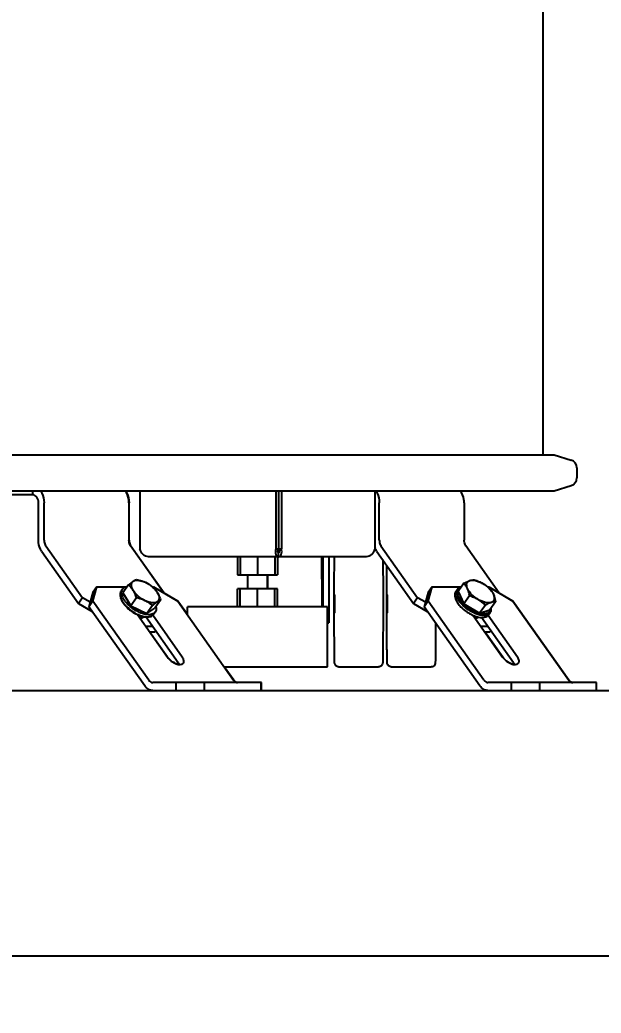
# Model space of a CAD drawing. Header units: millimetres. Extents: x 14017 to 18361, y 6223 to 10695.
# Drawn here: x 14811.3 to 15101.9, y 7840.5 to 8336.9 of the extents above; entities that cross this region are included whole.
import ezdxf

# ---------------------------------------------------------------- set-up
doc = ezdxf.new("R2010")
doc.units = ezdxf.units.MM
doc.header["$LTSCALE"] = 384.175
doc.header["$PDMODE"] = 3
doc.header["$PDSIZE"] = 8
doc.layers.get('0').update_dxf_attribs({"linetype": 'CONTINUOUS'})
doc.layers.get('Defpoints').update_dxf_attribs({"linetype": 'CONTINUOUS'})
doc.styles.get("Standard").update_dxf_attribs({"font": 'calibri.ttf'})
doc.dimstyles.get("Standard").update_dxf_attribs({"dimtxt": 43.75, "dimasz": 43.75, "dimexe": 1.5, "dimexo": 1, "dimtad": 1, "dimdsep": 46, "dimtxsty": 'Standard', "dimblk": '_FILLED', "dimblk1": '_FILLED', "dimblk2": '_FILLED', "dimcen": 0.09, "dimazin": 2, "dimtol": 1, "dimtp": 0.01, "dimtm": 0.01, "dimtfac": 1, "dimtofl": 0, "dimtmove": 0, "dimatfit": 3, "dimldrblk": '_FILLED', "dimfxl": 1, "dimtolj": 1, "dimarcsym": 0})

# ---------------------------------------------------------------- blocks, each defined once
blk = doc.blocks.new('_FILLED')
at = {"color": 0, "linetype": 'ByBlock'}
blk.add_solid([(0, 0), (-1, 0.214), (-1, -0.214)], dxfattribs=at)
blk = doc.blocks.new('*D554')
at = {"color": 0, "lineweight": -2}
for p, q in [((16120.02, 8320.95), (16120.02, 7867.67)), ((14406.02, 8002.7), (14406.02, 7867.67)), ((14449.77, 7869.17), (15259.5, 7869.17)), ((16076.27, 7869.17), (15266.54, 7869.17))]:
    blk.add_line(p, q, dxfattribs=at)
at = {"layer": 'Defpoints', "color": 0}
for p in [(16120.02, 8321.95), (14406.02, 8003.7), (16120.02, 7869.17)]:
    blk.add_point(p, dxfattribs=at)
at = {"color": 0, "linetype": 'ByBlock', "lineweight": -2, "xscale": 43.75, "yscale": 43.75, "zscale": 43.75, "rotation": 180}
blk.add_blockref('_FILLED', (14406.02, 7869.17), dxfattribs=at)
at = {"color": 0, "linetype": 'ByBlock', "lineweight": -2, "xscale": 43.75, "yscale": 43.75, "zscale": 43.75}
blk.add_blockref('_FILLED', (16120.02, 7869.17), dxfattribs=at)
at = {"color": 0, "insert": (15263.02, 7869.17), "char_height": 43.75, "attachment_point": 5}
blk.add_mtext('\\A1;\\A1;I', dxfattribs=at)

msp = doc.modelspace()

# ---------------------------------------------------------------- linework, layer by layer
at = {"linetype": 'Continuous'}
for p, q in [((15072.80592, 8424.45527), (15072.80592, 8119.50494)), ((14427.22118, 8119.50494), (15078.39066, 8119.50494)), ((15078.39066, 8119.50494), (15086.97541, 8116.88032)), ((15089.80592, 8113.0551), (15089.80592, 8108.01495)), ((15078.39066, 8101.56511), (15086.97541, 8104.18973)), ((14427.22118, 8101.56511), (15078.39066, 8101.56511)), ((14817.77101, 8099.53502), (14687.77101, 8099.53502)), ((14817.77101, 8099.53502), (14817.77101, 8101.56511)), ((14871.36639, 8101.56511), (14871.36639, 8072.53502)), ((14939.24002, 8101.56511), (14939.24002, 8072.53502)), ((14940.65441, 8101.56511), (14940.65441, 8072.53502)), ((14942.06845, 8101.56511), (14942.06845, 8072.53502)), ((14988.74342, 8101.56511), (14988.74342, 8072.53502)), ((14820.59907, 8076.84873), (14820.59907, 8095.53502)), ((14823.42714, 8076.84873), (14823.42714, 8095.53502)), ((14865.85893, 8095.53502), (14865.85893, 8076.84873)), ((14865.91943, 8076.84873), (14865.91943, 8095.53502)), ((14991.02201, 8076.84873), (14991.02201, 8095.53502)), ((15033.4538, 8095.53502), (15033.4538, 8076.84873)), ((14824.25546, 8074.02031), (14842.59628, 8048.07918)), ((14883.40217, 8050.37885), (14866.68726, 8074.02031)), ((14866.74796, 8074.02031), (14883.51305, 8050.3139)), ((14939.24002, 8072.53502), (14942.06845, 8072.53502)), ((14991.85033, 8074.02031), (15010.19115, 8048.07918)), ((15050.99703, 8050.37885), (15034.28212, 8074.02031)), ((14822.25572, 8071.19188), (14840.59653, 8045.25075)), ((14984.50096, 8068.53502), (14875.60921, 8068.53502)), ((14920.1001, 8068.53502), (14920.1001, 8059.53502)), ((14921.39419, 8068.53502), (14921.39419, 8059.53502)), ((14930.05381, 8068.53502), (14930.05381, 8059.53502)), ((14938.7147, 8068.53502), (14938.7147, 8059.53502)), ((14940.1001, 8068.53502), (14940.1001, 8059.53502)), ((14940.65477, 8068.53502), (14940.65477, 8070.53502)), ((14962.80835, 8068.53502), (14962.80835, 8043.53502)), ((14965.80828, 8068.53502), (14965.80828, 8035.53502)), ((14989.85058, 8071.19188), (15008.1914, 8045.25075)), ((14920.1001, 8059.53502), (14938.7147, 8059.53502)), ((14925.05508, 8059.53502), (14925.05508, 8052.53502)), ((14935.05508, 8059.53502), (14935.05508, 8052.53502)), ((14935.1001, 8052.53502), (14935.1001, 8059.53502)), ((14938.71597, 8059.53502), (14940.1001, 8059.53502)), ((14847.79721, 8046.37987), (14849.86981, 8053.45094)), ((14849.86981, 8053.45094), (14847.87007, 8050.62251)), ((14849.86981, 8053.45094), (14864.04122, 8053.45094)), ((14865.65339, 8054.47702), (14862.81101, 8050.45678)), ((14877.61328, 8053.45094), (14878.15768, 8053.45094)), ((14878.15768, 8053.45094), (14890.22901, 8046.37987)), ((14940.1001, 8052.53502), (14920.1001, 8052.53502)), ((14920.1001, 8043.53502), (14920.1001, 8052.53502)), ((14921.39419, 8043.53502), (14921.39419, 8052.53502)), ((14930.05381, 8043.53502), (14930.05381, 8052.53502)), ((14938.7147, 8043.53502), (14938.7147, 8052.53502)), ((14940.1001, 8043.53502), (14940.1001, 8052.53502)), ((15015.39208, 8046.37987), (15017.46468, 8053.45094)), ((15017.46468, 8053.45094), (15015.46494, 8050.62251)), ((15017.46468, 8053.45094), (15032.05721, 8053.45094)), ((15033.36092, 8055.29489), (15030.51854, 8051.27466)), ((15045.19514, 8053.45094), (15045.75254, 8053.45094)), ((15045.75254, 8053.45094), (15057.82388, 8046.37987)), ((14842.59628, 8048.07918), (14840.59653, 8045.25075)), ((14846.46103, 8045.81531), (14842.59628, 8048.07918)), ((14847.87007, 8050.62251), (14845.79747, 8043.55144)), ((14861.89468, 8047.48841), (14861.72798, 8047.95973)), ((14862.64598, 8052.43798), (14861.89607, 8051.37732)), ((14862.81101, 8050.45678), (14866.78355, 8043.95473)), ((14869.62592, 8047.97496), (14866.78355, 8043.95473)), ((14890.29569, 8046.37987), (14883.46568, 8050.38088)), ((15010.19115, 8048.07918), (15008.1914, 8045.25075)), ((15014.0559, 8045.81531), (15010.19115, 8048.07918)), ((15015.46494, 8050.62251), (15013.39234, 8043.55144)), ((15029.24097, 8051.02377), (15029.99088, 8052.08443)), ((15030.51854, 8051.27466), (15033.30337, 8044.96193)), ((15036.14574, 8048.98217), (15033.30337, 8044.96193)), ((15057.84801, 8046.37987), (15051.01799, 8050.38088)), ((14840.59653, 8045.25075), (14847.42338, 8041.25177)), ((14847.79721, 8046.37987), (14845.79747, 8043.55144)), ((14873.73388, 8004.03838), (14845.79747, 8043.55144)), ((14875.73362, 8006.8668), (14847.79721, 8046.37987)), ((14866.78355, 8043.95473), (14874.78382, 8040.16291)), ((14877.6262, 8044.18314), (14874.78382, 8040.16291)), ((14874.78382, 8040.16291), (14878.81156, 8042.87315)), ((14881.65394, 8046.89338), (14878.81156, 8042.87315)), ((14890.22901, 8046.37987), (14918.16542, 8006.8668)), ((14890.29569, 8046.37987), (14890.26234, 8046.33272)), ((14895.05508, 8039.64993), (14890.29569, 8046.37987)), ((14965.05508, 8043.53502), (14895.05508, 8043.53502)), ((14895.05508, 8039.5539), (14895.05508, 8043.53502)), ((14965.05508, 8013.53502), (14965.05508, 8043.53502)), ((15008.1914, 8045.25075), (15015.01824, 8041.25177)), ((15015.39208, 8046.37987), (15013.39234, 8043.55144)), ((15041.32874, 8004.03838), (15013.39234, 8043.55144)), ((15043.32849, 8006.8668), (15015.39208, 8046.37987)), ((15033.30337, 8044.96193), (15041.19098, 8040.35225)), ((15044.03336, 8044.37248), (15041.19098, 8040.35225)), ((15049.13614, 8046.07551), (15046.29377, 8042.05528)), ((15057.82388, 8046.37987), (15085.76028, 8006.8668)), ((15057.84801, 8046.37987), (15057.83996, 8046.36849)), ((15085.79151, 8006.8668), (15057.84801, 8046.37987)), ((14870.04387, 8039.67063), (14885.09622, 8018.3807)), ((14871.56409, 8039.06873), (14871.01676, 8038.29459)), ((14890.52204, 8015.55227), (14874.26213, 8038.55017)), ((14874.56081, 8038.53324), (14875.06075, 8038.53324)), ((14892.52178, 8018.3807), (14877.71653, 8039.32114)), ((14878.9766, 8040.89195), (14878.22669, 8039.83129)), ((15037.9434, 8039.23972), (15052.69109, 8018.3807)), ((15038.99065, 8038.83069), (15038.61162, 8038.29459)), ((15041.19098, 8040.35225), (15046.29377, 8042.05528)), ((15058.11691, 8015.55227), (15042.10894, 8038.19383)), ((15060.11665, 8018.3807), (15045.369, 8039.23967)), ((15045.57159, 8039.47774), (15046.3215, 8040.5384)), ((14874.09762, 8033.93704), (14877.52369, 8033.93704)), ((14965.05508, 8035.53502), (14965.80828, 8035.53502)), ((14965.1001, 8013.53502), (14965.1001, 8035.53502)), ((15041.69248, 8033.93704), (15045.11856, 8033.93704)), ((14876.09736, 8031.10862), (14878.95411, 8031.10862)), ((14885.17426, 8018.3807), (14876.17312, 8031.10862)), ((14879.20328, 8031.56144), (14878.88313, 8031.10862)), ((14879.23881, 8031.51119), (14878.95411, 8031.10862)), ((14879.00425, 8031.27994), (14878.95411, 8031.10862)), ((15043.69223, 8031.10862), (15046.47799, 8031.10862)), ((15052.72658, 8018.3807), (15043.72543, 8031.10862)), ((15046.79815, 8031.56144), (15046.47799, 8031.10862)), ((15046.8124, 8031.54128), (15046.50643, 8031.10862)), ((14913.45087, 8013.53502), (14965.1001, 8013.53502)), ((14918.23919, 8006.8668), (14913.52345, 8013.53502)), ((14970.69541, 8013.53502), (14990.69497, 8013.53502)), ((14996.99213, 8013.53502), (15016.99169, 8013.53502)), ((14932.03994, 8005.69523), (14877.73337, 8005.69523)), ((14889.53086, 8001.69523), (14889.53086, 8005.69523)), ((14903.673, 8001.69523), (14903.673, 8005.69523)), ((14931.96086, 8001.69523), (14931.96086, 8005.69523)), ((14932.03994, 8001.69523), (14932.03994, 8005.69523)), ((15099.59225, 8005.69523), (15045.32824, 8005.69523)), ((15057.12573, 8001.69523), (15057.12573, 8005.69523)), ((15071.26786, 8001.69523), (15071.26786, 8005.69523)), ((15099.55573, 8001.69523), (15099.55573, 8005.69523)), ((15099.59225, 8001.69523), (15099.59225, 8005.69523)), ((14877.73337, 8001.69523), (14932.03994, 8001.69523)), ((15045.32824, 8001.69523), (15099.59225, 8001.69523))]:
    msp.add_line(p, q, dxfattribs=at)
msp.add_line((14222.40447, 8001.69523), (16305.34705, 8001.69523))
for centre, radius, start, end in [((15085.80592, 8113.0551), 4, 0, 73), ((15085.80592, 8108.01495), 4, 287, 0), ((14869.72523, 8076.12579), 3.64653, 214.8336699, 215.2674548), ((14997.79793, 8076.45735), 9.55393, 197.8277405, 202.1919399), ((15039.39522, 8051.73457), 11.14017, 210.793797, 211.7224771)]:
    msp.add_arc(centre, radius, start, end, dxfattribs=at)
for points, knots in [([(14820.59907, 8095.53502), (14820.59907, 8096.05033), (14820.46436, 8097.05025), (14819.87249, 8098.35949), (14818.95077, 8099.29156), (14818.14579, 8099.53502), (14817.77101, 8099.53502)], [0, 0, 0, 0, 0.288006265, 0.555362929, 0.790529107, 1, 1, 1, 1]), ([(14821.47007, 8101.58699), (14821.78661, 8101.1999), (14822.96126, 8099.3928), (14823.42714, 8097.17875), (14823.42714, 8095.53502)], [0, 0, 0, 0, 0.233252355, 1, 1, 1, 1]), ([(14865.85893, 8095.53502), (14865.85893, 8096.10425), (14865.70087, 8098.23664), (14864.89731, 8100.36966), (14863.90187, 8101.58699)], [0, 0, 0, 0, 0.265775604, 1, 1, 1, 1]), ([(14863.96186, 8101.58699), (14864.27847, 8101.19991), (14865.45338, 8099.3929), (14865.91943, 8097.17878), (14865.91943, 8095.53502)], [0, 0, 0, 0, 0.233263735, 1, 1, 1, 1]), ([(14989.06494, 8101.58699), (14989.38148, 8101.1999), (14990.55613, 8099.3928), (14991.02201, 8097.17875), (14991.02201, 8095.53502)], [0, 0, 0, 0, 0.233252355, 1, 1, 1, 1]), ([(15033.4538, 8095.53502), (15033.4538, 8096.10425), (15033.29574, 8098.23664), (15032.49218, 8100.36966), (15031.49674, 8101.58699)], [0, 0, 0, 0, 0.265775604, 1, 1, 1, 1]), ([(14822.25572, 8071.19188), (14821.98607, 8071.57326), (14820.99635, 8073.29985), (14820.59907, 8075.33342), (14820.59907, 8076.84873)], [0, 0, 0, 0, 0.235611483, 1, 1, 1, 1]), ([(14823.42714, 8076.84873), (14823.42714, 8076.58806), (14823.49469, 8075.60072), (14823.8341, 8074.61628), (14824.25546, 8074.02031)], [0, 0, 0, 0, 0.263159362, 1, 1, 1, 1]), ([(14866.68726, 8074.02031), (14866.55244, 8074.211), (14866.05759, 8075.0743), (14865.85893, 8076.09108), (14865.85893, 8076.84873)], [0, 0, 0, 0, 0.2356118, 1, 1, 1, 1]), ([(14865.91943, 8076.84873), (14865.91943, 8076.59069), (14865.98574, 8075.61216), (14866.3188, 8074.63682), (14866.73211, 8074.04291)], [0, 0, 0, 0, 0.262877303, 1, 1, 1, 1]), ([(14875.60921, 8068.53502), (14875.11987, 8068.53502), (14874.10733, 8068.75705), (14872.82073, 8069.66446), (14871.86583, 8070.97293), (14871.4859, 8072.00396), (14871.36639, 8072.53502)], [0, 0, 0, 0, 0.23458135, 0.480469557, 0.739044127, 1, 1, 1, 1]), ([(14939.24002, 8072.53502), (14939.12753, 8072.03519), (14939.03194, 8071.07224), (14939.26509, 8069.77954), (14939.78903, 8068.83201), (14940.39141, 8068.53502), (14940.65477, 8068.53502)], [0, 0, 0, 0, 0.328071836, 0.610547678, 0.831358918, 1, 1, 1, 1]), ([(14940.65477, 8070.53502), (14940.57419, 8070.53502), (14940.45593, 8070.6744), (14940.38992, 8070.88656), (14940.33665, 8071.25437), (14940.3929, 8071.82521), (14940.54442, 8072.29066), (14940.65441, 8072.53502)], [0, 0, 0, 0, 0.11272555, 0.204511855, 0.321829042, 0.625120695, 1, 1, 1, 1]), ([(14940.65441, 8072.53502), (14940.76443, 8072.29066), (14940.91602, 8071.82522), (14940.97241, 8071.2544), (14940.91927, 8070.88657), (14940.85341, 8070.67447), (14940.73529, 8070.53502), (14940.65477, 8070.53502)], [0, 0, 0, 0, 0.374927505, 0.678250274, 0.795570415, 0.887347267, 1, 1, 1, 1]), ([(14940.65477, 8068.53502), (14940.91802, 8068.53502), (14941.52019, 8068.83211), (14942.04373, 8069.77962), (14942.27664, 8071.07227), (14942.18096, 8072.0352), (14942.06845, 8072.53502)], [0, 0, 0, 0, 0.168588974, 0.389388458, 0.671887043, 1, 1, 1, 1]), ([(14988.74342, 8072.53502), (14988.62387, 8072.00396), (14988.24393, 8070.97295), (14987.28912, 8069.66449), (14986.00267, 8068.75706), (14984.99023, 8068.53502), (14984.50096, 8068.53502)], [0, 0, 0, 0, 0.260971449, 0.519553219, 0.765435348, 1, 1, 1, 1]), ([(14991.02201, 8076.84873), (14991.02201, 8076.58806), (14991.08956, 8075.60072), (14991.42897, 8074.61628), (14991.85033, 8074.02031)], [0, 0, 0, 0, 0.263159362, 1, 1, 1, 1]), ([(15034.28212, 8074.02031), (15034.1473, 8074.211), (15033.65246, 8075.0743), (15033.4538, 8076.09108), (15033.4538, 8076.84873)], [0, 0, 0, 0, 0.2356118, 1, 1, 1, 1]), ([(14962.46009, 8043.45905), (14962.44404, 8045.12312), (14962.37972, 8053.47966), (14962.35387, 8061.83645), (14962.34158, 8068.52907)], [0, 0, 0, 0, 0.19913738, 1, 1, 1, 1]), ([(14968.49973, 8045.03502), (14968.49973, 8047.28181), (14968.50663, 8055.11929), (14968.52831, 8062.95686), (14968.57715, 8068.54736)], [0, 0, 0, 0, 0.286670806, 1, 1, 1, 1]), ([(14992.82566, 8066.99794), (14992.83696, 8065.46836), (14992.8788, 8058.14746), (14992.89065, 8050.82641), (14992.89065, 8045.03502)], [0, 0, 0, 0, 0.208935872, 1, 1, 1, 1]), ([(14994.79645, 8045.03502), (14994.79645, 8046.75883), (14994.80034, 8053.13043), (14994.81685, 8059.50205), (14994.84305, 8064.14978)], [0, 0, 0, 0, 0.270544756, 1, 1, 1, 1]), ([(14862.6459, 8052.43787), (14862.69078, 8052.50136), (14862.88467, 8052.75034), (14863.12569, 8052.96161), (14863.32246, 8053.09471)], [0, 0, 0, 0, 0.246596245, 1, 1, 1, 1]), ([(14863.32246, 8053.09471), (14863.4413, 8053.17509), (14863.98247, 8053.48516), (14864.60257, 8053.63883), (14865.0776, 8053.69469)], [0, 0, 0, 0, 0.230742977, 1, 1, 1, 1]), ([(14865.65339, 8054.47702), (14866.06612, 8054.83085), (14866.8376, 8055.47506), (14867.64172, 8056.07983), (14868.02448, 8056.33739)], [0, 0, 0, 0, 0.54094698, 1, 1, 1, 1]), ([(14867.99687, 8051.73124), (14867.67263, 8052.26195), (14866.95796, 8053.24293), (14866.09476, 8054.09298), (14865.65339, 8054.47702)], [0, 0, 0, 0, 0.515270429, 1, 1, 1, 1]), ([(14867.99687, 8051.73124), (14867.71987, 8052.18462), (14867.28111, 8053.06025), (14867.0798, 8054.03294), (14867.08244, 8054.47426)], [0, 0, 0, 0, 0.546250591, 1, 1, 1, 1]), ([(14867.08244, 8054.47426), (14867.08465, 8054.84336), (14867.19413, 8055.40308), (14867.60542, 8056.00527), (14867.87656, 8056.23786), (14868.02448, 8056.33739)], [0, 0, 0, 0, 0.511340837, 0.753017084, 1, 1, 1, 1]), ([(14868.02448, 8056.33739), (14868.18371, 8056.44453), (14868.70684, 8056.77925), (14869.27006, 8057.06146), (14869.68113, 8057.18726)], [0, 0, 0, 0, 0.308658522, 1, 1, 1, 1]), ([(14868.02448, 8056.33739), (14868.74121, 8056.81967), (14870.31414, 8056.95121), (14872.32189, 8056.51693), (14873.45915, 8056.07118), (14874.03848, 8055.7966)], [0, 0, 0, 0, 0.416579734, 0.690847524, 1, 1, 1, 1]), ([(14869.68113, 8057.18726), (14870.0596, 8057.10996), (14871.54834, 8056.7751), (14873.00812, 8056.28495), (14874.03848, 8055.7966)], [0, 0, 0, 0, 0.253052687, 1, 1, 1, 1]), ([(14874.03848, 8055.7966), (14874.70558, 8055.48042), (14875.97671, 8054.75421), (14877.13371, 8053.86183), (14877.6814, 8053.39544)], [0, 0, 0, 0, 0.506470788, 1, 1, 1, 1]), ([(14874.03848, 8055.7966), (14875.28328, 8055.20661), (14877.02141, 8054.06427), (14878.92654, 8052.20134), (14879.70548, 8051.17245), (14880.02489, 8050.64966)], [0, 0, 0, 0, 0.517831556, 0.769702154, 1, 1, 1, 1]), ([(14877.6814, 8053.39544), (14878.12277, 8053.01141), (14878.98597, 8052.16137), (14879.70064, 8051.18038), (14880.02489, 8050.64966)], [0, 0, 0, 0, 0.484719621, 1, 1, 1, 1]), ([(15029.99088, 8052.08442), (15030.19692, 8052.37582), (15030.77662, 8052.89841), (15031.50097, 8053.16195), (15031.88989, 8053.25043)], [0, 0, 0, 0, 0.472232106, 1, 1, 1, 1]), ([(15039.91976, 8040.55993), (15039.07947, 8040.85111), (15037.40927, 8041.61151), (15035.1004, 8043.11498), (15033.06237, 8044.91097), (15031.46647, 8046.84732), (15030.56347, 8048.53387), (15030.2166, 8049.8173), (15030.14957, 8050.66913), (15030.26865, 8051.44112), (15030.57911, 8052.11193), (15031.07403, 8052.65519), (15031.49588, 8052.91029), (15031.72312, 8053.01416)], [0, 0, 0, 0, 0.15081723, 0.309530111, 0.465786954, 0.609630084, 0.733294105, 0.786490808, 0.834107283, 0.877174104, 0.917526933, 0.95762683, 1, 1, 1, 1]), ([(15033.36092, 8055.29489), (15033.86038, 8055.57339), (15034.80745, 8056.07424), (15035.79614, 8056.49366), (15036.26953, 8056.65165)], [0, 0, 0, 0, 0.533994686, 1, 1, 1, 1]), ([(15035.11055, 8052.64378), (15034.88668, 8053.15126), (15034.37617, 8054.0909), (15033.70692, 8054.92291), (15033.36092, 8055.29489)], [0, 0, 0, 0, 0.521946384, 1, 1, 1, 1]), ([(15035.11055, 8052.64378), (15034.91901, 8053.07796), (15034.64582, 8053.91139), (15034.66983, 8054.98843), (15034.96306, 8055.68108), (15035.41442, 8056.25736), (15035.91634, 8056.53378), (15036.26953, 8056.65165)], [0, 0, 0, 0, 0.29835082, 0.544644755, 0.656146811, 0.765907493, 1, 1, 1, 1]), ([(15036.14574, 8048.98217), (15036.08745, 8049.3114), (15035.84406, 8050.55679), (15035.48813, 8051.78786), (15035.11055, 8052.64378)], [0, 0, 0, 0, 0.263299866, 1, 1, 1, 1]), ([(15040.44677, 8047.18257), (15039.25862, 8047.87695), (15037.63625, 8049.12364), (15035.95867, 8051.08801), (15035.33806, 8052.12805), (15035.11055, 8052.64378)], [0, 0, 0, 0, 0.533966344, 0.781285861, 1, 1, 1, 1]), ([(15036.26953, 8056.65165), (15036.6581, 8056.78134), (15037.38181, 8056.97104), (15038.12998, 8057.01409), (15038.4637, 8056.99792)], [0, 0, 0, 0, 0.550775819, 1, 1, 1, 1]), ([(15036.26953, 8056.65165), (15036.6932, 8056.79305), (15037.68964, 8056.91012), (15038.67026, 8056.77462), (15039.19402, 8056.65743)], [0, 0, 0, 0, 0.454206205, 1, 1, 1, 1]), ([(15038.4637, 8056.99792), (15039.21237, 8056.77674), (15040.68894, 8056.27394), (15042.09445, 8055.59005), (15042.76473, 8055.19833)], [0, 0, 0, 0, 0.501381324, 1, 1, 1, 1]), ([(15039.19402, 8056.65743), (15039.79606, 8056.52272), (15041.02756, 8056.11747), (15042.18407, 8055.53768), (15042.76473, 8055.19833)], [0, 0, 0, 0, 0.478433415, 1, 1, 1, 1]), ([(15042.76473, 8055.19833), (15043.42672, 8054.81144), (15044.68426, 8053.94331), (15045.81494, 8052.91977), (15046.35131, 8052.38823)], [0, 0, 0, 0, 0.503817753, 1, 1, 1, 1]), ([(15042.76473, 8055.19833), (15043.95288, 8054.50395), (15045.57525, 8053.25726), (15047.25282, 8051.29289), (15047.87344, 8050.25285), (15048.10095, 8049.73712)], [0, 0, 0, 0, 0.533966344, 0.781285861, 1, 1, 1, 1]), ([(14861.89607, 8051.37732), (14861.74682, 8051.16622), (14861.50669, 8050.67805), (14861.36858, 8049.83989), (14861.4407, 8048.91158), (14861.61368, 8048.28292), (14861.72798, 8047.95973)], [0, 0, 0, 0, 0.218602902, 0.451694117, 0.710144234, 1, 1, 1, 1]), ([(14861.72798, 8047.95973), (14861.7413, 8047.92208), (14861.7968, 8047.76927), (14861.85739, 8047.61831), (14861.90563, 8047.50556)], [0, 0, 0, 0, 0.245659184, 1, 1, 1, 1]), ([(14878.30012, 8040.23522), (14877.70128, 8039.83016), (14876.49547, 8039.54502), (14874.83378, 8039.62012), (14873.36275, 8039.91053), (14871.81201, 8040.42553), (14869.66794, 8041.40194), (14867.1364, 8043.03243), (14864.95705, 8045.06041), (14863.58441, 8046.83066), (14862.82278, 8048.11736), (14862.32467, 8049.35944), (14862.10867, 8050.52238), (14862.1917, 8051.57407), (14862.46619, 8052.18365), (14862.6459, 8052.43787)], [0, 0, 0, 0, 0.093418334, 0.150889483, 0.215454291, 0.286192988, 0.361667343, 0.519373707, 0.673046594, 0.743734739, 0.808237363, 0.865641563, 0.915816092, 0.959772474, 1, 1, 1, 1]), ([(14869.62592, 8047.97496), (14869.51955, 8048.31301), (14869.08537, 8049.60778), (14868.52452, 8050.86762), (14867.99687, 8051.73124)], [0, 0, 0, 0, 0.259354772, 1, 1, 1, 1]), ([(14873.98328, 8046.5843), (14872.73848, 8047.17429), (14871.00035, 8048.31663), (14869.09523, 8050.17956), (14868.31628, 8051.20845), (14867.99687, 8051.73124)], [0, 0, 0, 0, 0.517831556, 0.769702154, 1, 1, 1, 1]), ([(14873.98328, 8046.5843), (14873.64277, 8046.74569), (14872.23781, 8047.34729), (14870.75279, 8047.74482), (14869.62592, 8047.97496)], [0, 0, 0, 0, 0.246780243, 1, 1, 1, 1]), ([(14880.93932, 8047.90664), (14880.93711, 8047.53754), (14880.82763, 8046.97782), (14880.41634, 8046.37563), (14880.1452, 8046.14304), (14879.99729, 8046.04351)], [0, 0, 0, 0, 0.511340837, 0.753017084, 1, 1, 1, 1]), ([(14880.02489, 8050.64966), (14880.19582, 8050.36988), (14880.85977, 8049.17337), (14881.34206, 8047.88451), (14881.65394, 8046.89338)], [0, 0, 0, 0, 0.23986084, 1, 1, 1, 1]), ([(14880.02489, 8050.64966), (14880.30189, 8050.19628), (14880.74065, 8049.32065), (14880.94197, 8048.34796), (14880.93932, 8047.90664)], [0, 0, 0, 0, 0.546250591, 1, 1, 1, 1]), ([(14962.69558, 8049.53502), (14962.6848, 8049.53502), (14962.69661, 8049.49423), (14962.68798, 8049.46007), (14962.68932, 8049.37049), (14962.68362, 8049.22983), (14962.68183, 8049.0107), (14962.67836, 8048.73714), (14962.67466, 8048.2698), (14962.6706, 8047.57988), (14962.66745, 8046.65306), (14962.66572, 8045.63426), (14962.66561, 8044.58134), (14962.66664, 8043.8746), (14962.66746, 8043.52561)], [0, 0, 0, 0, 0.005382711, 0.012049677, 0.02134754, 0.047701862, 0.084055905, 0.129905334, 0.184583364, 0.317210448, 0.474399366, 0.647204603, 0.825791876, 1, 1, 1, 1]), ([(14962.7237, 8043.52553), (14962.72453, 8043.87451), (14962.72555, 8044.58125), (14962.72545, 8045.63417), (14962.72372, 8046.65297), (14962.72056, 8047.5798), (14962.71651, 8048.26974), (14962.7128, 8048.7371), (14962.70933, 8049.01067), (14962.70755, 8049.22982), (14962.70184, 8049.37048), (14962.70318, 8049.46007), (14962.69455, 8049.49423), (14962.70637, 8049.53502), (14962.69558, 8049.53502)], [0, 0, 0, 0, 0.174205992, 0.352790393, 0.525592343, 0.682780278, 0.815410094, 0.870089734, 0.915941402, 0.952296575, 0.978652048, 0.987950072, 0.994617166, 1, 1, 1, 1]), ([(14968.69545, 8049.53501), (14968.68815, 8049.53499), (14968.69902, 8049.48896), (14968.68418, 8049.44075), (14968.68854, 8049.3245), (14968.68284, 8049.18024), (14968.68143, 8048.9905), (14968.67736, 8048.66606), (14968.67393, 8048.17609), (14968.67023, 8047.50312), (14968.66762, 8046.73501), (14968.66597, 8045.90168), (14968.6656, 8045.32763), (14968.6656, 8045.03502)], [0, 0, 0, 0, 0.004866129, 0.019274168, 0.043129105, 0.076191192, 0.118148668, 0.168601418, 0.292951324, 0.44447839, 0.617335106, 0.80494443, 1, 1, 1, 1]), ([(14968.7253, 8045.03502), (14968.7253, 8045.32764), (14968.72494, 8045.90169), (14968.72328, 8046.73502), (14968.72067, 8047.50313), (14968.71697, 8048.1761), (14968.71354, 8048.66608), (14968.70947, 8048.99052), (14968.70806, 8049.18028), (14968.70237, 8049.3245), (14968.70672, 8049.44081), (14968.69188, 8049.48891), (14968.70275, 8049.53503), (14968.69545, 8049.53501)], [0, 0, 0, 0, 0.195058254, 0.382666306, 0.555523783, 0.707051261, 0.831402759, 0.881857004, 0.923814136, 0.956876575, 0.980729943, 0.995136466, 1, 1, 1, 1]), ([(14994.99217, 8049.53501), (14994.98487, 8049.53499), (14994.99574, 8049.48896), (14994.98089, 8049.44075), (14994.98525, 8049.3245), (14994.97956, 8049.18024), (14994.97815, 8048.9905), (14994.97408, 8048.66606), (14994.97065, 8048.17609), (14994.96695, 8047.50312), (14994.96434, 8046.73501), (14994.96268, 8045.90168), (14994.96232, 8045.32763), (14994.96232, 8045.03502)], [0, 0, 0, 0, 0.004866129, 0.019274168, 0.043129105, 0.076191192, 0.118148668, 0.168601418, 0.292951324, 0.44447839, 0.617335106, 0.80494443, 1, 1, 1, 1]), ([(14995.02202, 8045.03502), (14995.02202, 8045.32764), (14995.02165, 8045.90169), (14995.02, 8046.73502), (14995.01739, 8047.50313), (14995.01369, 8048.1761), (14995.01026, 8048.66608), (14995.00619, 8048.99052), (14995.00478, 8049.18028), (14994.99908, 8049.3245), (14995.00344, 8049.44081), (14994.9886, 8049.48891), (14994.99946, 8049.53503), (14994.99217, 8049.53501)], [0, 0, 0, 0, 0.195058254, 0.382666306, 0.555523783, 0.707051261, 0.831402759, 0.881857004, 0.923814136, 0.956876575, 0.980729943, 0.995136466, 1, 1, 1, 1]), ([(15029.24107, 8051.02388), (15029.03488, 8050.73231), (15028.73547, 8050.0103), (15028.72413, 8048.76705), (15029.0952, 8047.3992), (15029.54934, 8046.49503), (15029.82564, 8046.03136)], [0, 0, 0, 0, 0.202651318, 0.429158375, 0.693701299, 1, 1, 1, 1]), ([(15036.316, 8041.53655), (15035.71543, 8041.90666), (15034.56092, 8042.70626), (15032.99352, 8044.05588), (15031.65, 8045.50283), (15030.58819, 8046.98469), (15029.85239, 8048.4403), (15029.47521, 8049.81552), (15029.48366, 8051.06546), (15029.78379, 8051.79154), (15029.99088, 8052.08442)], [0, 0, 0, 0, 0.158619338, 0.315072407, 0.464219518, 0.601543723, 0.723677396, 0.829127152, 0.919347409, 1, 1, 1, 1]), ([(15040.44677, 8047.18257), (15039.7765, 8047.57429), (15038.371, 8048.25817), (15036.89443, 8048.76099), (15036.14574, 8048.98217)], [0, 0, 0, 0, 0.498608818, 1, 1, 1, 1]), ([(15046.35131, 8052.38823), (15046.69731, 8052.01626), (15047.36656, 8051.18426), (15047.87707, 8050.24461), (15048.10095, 8049.73712)], [0, 0, 0, 0, 0.478043633, 1, 1, 1, 1]), ([(15048.10095, 8049.73712), (15048.29248, 8049.30294), (15048.56568, 8048.46951), (15048.54167, 8047.39247), (15048.24844, 8046.69982), (15047.79708, 8046.12354), (15047.29516, 8045.84712), (15046.94197, 8045.72924)], [0, 0, 0, 0, 0.29835082, 0.544644755, 0.656146811, 0.765907493, 1, 1, 1, 1]), ([(15048.10095, 8049.73712), (15048.22168, 8049.46345), (15048.6838, 8048.27863), (15048.96681, 8047.03182), (15049.13614, 8046.07551)], [0, 0, 0, 0, 0.235468482, 1, 1, 1, 1]), ([(14861.89461, 8047.48863), (14862.16877, 8046.71335), (14863.05844, 8045.13571), (14864.93623, 8043.01222), (14867.30504, 8041.10696), (14869.10877, 8040.08116), (14870.04441, 8039.65786)], [0, 0, 0, 0, 0.213654354, 0.46388539, 0.733186723, 1, 1, 1, 1]), ([(14861.90563, 8047.50556), (14862.22526, 8046.75848), (14863.14221, 8045.25508), (14864.98309, 8043.21761), (14867.25325, 8041.37696), (14868.9661, 8040.36225), (14869.85541, 8039.92903)], [0, 0, 0, 0, 0.218172203, 0.467896586, 0.734401975, 1, 1, 1, 1]), ([(14877.6262, 8044.18314), (14877.07851, 8044.64953), (14875.92152, 8045.54191), (14874.65039, 8046.26812), (14873.98328, 8046.5843)], [0, 0, 0, 0, 0.493519307, 1, 1, 1, 1]), ([(14879.99729, 8046.04351), (14879.28055, 8045.56122), (14877.70762, 8045.42969), (14875.69988, 8045.86397), (14874.56262, 8046.30972), (14873.98328, 8046.5843)], [0, 0, 0, 0, 0.416579734, 0.690847524, 1, 1, 1, 1]), ([(14879.99729, 8046.04351), (14879.61454, 8045.78596), (14878.81041, 8045.18119), (14878.03894, 8044.53699), (14877.6262, 8044.18314)], [0, 0, 0, 0, 0.459043411, 1, 1, 1, 1]), ([(14879.34707, 8043.61884), (14879.45998, 8043.12713), (14879.53052, 8042.38019), (14879.30653, 8041.45809), (14879.09997, 8041.06647), (14878.97668, 8040.89206)], [0, 0, 0, 0, 0.535801146, 0.773170388, 1, 1, 1, 1]), ([(14881.65394, 8046.89338), (14881.53653, 8046.85745), (14880.95074, 8046.64567), (14880.41142, 8046.32218), (14879.99729, 8046.04351)], [0, 0, 0, 0, 0.197417323, 1, 1, 1, 1]), ([(14970.69541, 8013.53502), (14970.20467, 8013.53502), (14969.27104, 8013.89923), (14968.71965, 8014.9174), (14968.66798, 8015.71041), (14968.64683, 8016.38589), (14968.6281, 8017.26254), (14968.61009, 8018.41844), (14968.59275, 8019.85028), (14968.5764, 8021.54527), (14968.55503, 8024.28015), (14968.53308, 8028.20611), (14968.5141, 8033.40617), (14968.50236, 8039.09559), (14968.49973, 8043.02703), (14968.49973, 8045.03502)], [0, 0, 0, 0, 0.045173417, 0.082632934, 0.09974387, 0.118087443, 0.144888482, 0.180439655, 0.224512586, 0.276699062, 0.336476903, 0.476272302, 0.638100231, 0.815159113, 1, 1, 1, 1]), ([(14968.6656, 8045.03502), (14968.6656, 8044.74241), (14968.66597, 8044.16836), (14968.66762, 8043.33502), (14968.67023, 8042.56691), (14968.67393, 8041.89395), (14968.67736, 8041.40397), (14968.68143, 8041.07953), (14968.68284, 8040.88977), (14968.68854, 8040.74555), (14968.68418, 8040.62924), (14968.69902, 8040.58114), (14968.68816, 8040.53502), (14968.69545, 8040.53504)], [0, 0, 0, 0, 0.195058254, 0.382666306, 0.555523783, 0.707051261, 0.831402759, 0.881857004, 0.923814136, 0.956876575, 0.980729943, 0.995136466, 1, 1, 1, 1]), ([(14968.69545, 8040.53504), (14968.70275, 8040.53506), (14968.69188, 8040.58109), (14968.70673, 8040.6293), (14968.70237, 8040.74555), (14968.70806, 8040.8898), (14968.70947, 8041.07955), (14968.71354, 8041.40399), (14968.71697, 8041.89396), (14968.72067, 8042.56692), (14968.72328, 8043.33503), (14968.72494, 8044.16837), (14968.7253, 8044.74242), (14968.7253, 8045.03502)], [0, 0, 0, 0, 0.004866129, 0.019274168, 0.043129105, 0.076191192, 0.118148668, 0.168601418, 0.292951324, 0.44447839, 0.617335106, 0.80494443, 1, 1, 1, 1]), ([(14992.89065, 8045.03502), (14992.89065, 8043.02677), (14992.88801, 8039.09484), (14992.87627, 8033.4049), (14992.85729, 8028.20458), (14992.83533, 8024.27858), (14992.81396, 8021.54371), (14992.79761, 8019.84877), (14992.78026, 8018.41705), (14992.76226, 8017.26132), (14992.74349, 8016.38491), (14992.72241, 8015.70932), (14992.67033, 8014.9165), (14992.11868, 8013.89891), (14991.18556, 8013.53502), (14990.69497, 8013.53502)], [0, 0, 0, 0, 0.184865319, 0.36194443, 0.523773985, 0.663571148, 0.723348597, 0.775533454, 0.819602889, 0.855148497, 0.881941877, 0.900277198, 0.91741346, 0.954839426, 1, 1, 1, 1]), ([(14996.99213, 8013.53502), (14996.50139, 8013.53502), (14995.56775, 8013.89923), (14995.01637, 8014.9174), (14994.96469, 8015.71041), (14994.94355, 8016.38589), (14994.92482, 8017.26254), (14994.90681, 8018.41844), (14994.88946, 8019.85028), (14994.87311, 8021.54527), (14994.85175, 8024.28015), (14994.8298, 8028.20611), (14994.81082, 8033.40617), (14994.79908, 8039.09559), (14994.79645, 8043.02703), (14994.79645, 8045.03502)], [0, 0, 0, 0, 0.045173417, 0.082632934, 0.09974387, 0.118087443, 0.144888482, 0.180439655, 0.224512586, 0.276699062, 0.336476903, 0.476272302, 0.638100231, 0.815159113, 1, 1, 1, 1]), ([(14994.96232, 8045.03502), (14994.96232, 8044.74241), (14994.96268, 8044.16836), (14994.96434, 8043.33502), (14994.96695, 8042.56691), (14994.97065, 8041.89395), (14994.97408, 8041.40397), (14994.97815, 8041.07953), (14994.97956, 8040.88977), (14994.98525, 8040.74555), (14994.9809, 8040.62924), (14994.99574, 8040.58114), (14994.98487, 8040.53502), (14994.99217, 8040.53504)], [0, 0, 0, 0, 0.195058254, 0.382666306, 0.555523783, 0.707051261, 0.831402759, 0.881857004, 0.923814136, 0.956876575, 0.980729943, 0.995136466, 1, 1, 1, 1]), ([(14994.99217, 8040.53504), (14994.99947, 8040.53506), (14994.9886, 8040.58109), (14995.00344, 8040.6293), (14994.99908, 8040.74555), (14995.00478, 8040.8898), (14995.00619, 8041.07955), (14995.01026, 8041.40399), (14995.01369, 8041.89396), (14995.01739, 8042.56692), (14995.02, 8043.33503), (14995.02165, 8044.16837), (14995.02202, 8044.74242), (14995.02202, 8045.03502)], [0, 0, 0, 0, 0.004866129, 0.019274168, 0.043129105, 0.076191192, 0.118148668, 0.168601418, 0.292951324, 0.44447839, 0.617335106, 0.80494443, 1, 1, 1, 1]), ([(15029.91934, 8045.87701), (15030.34721, 8045.18475), (15031.39591, 8043.82796), (15033.30509, 8042.0174), (15035.50996, 8040.43754), (15037.12139, 8039.58804), (15037.94386, 8039.23453)], [0, 0, 0, 0, 0.231309327, 0.484387054, 0.745552965, 1, 1, 1, 1]), ([(15044.03336, 8044.37248), (15043.49699, 8044.904), (15042.36632, 8045.92755), (15041.10878, 8046.79568), (15040.44677, 8047.18257)], [0, 0, 0, 0, 0.496172357, 1, 1, 1, 1]), ([(15044.01748, 8045.72347), (15043.41544, 8045.85818), (15042.18394, 8046.26343), (15041.02743, 8046.84322), (15040.44677, 8047.18257)], [0, 0, 0, 0, 0.478433415, 1, 1, 1, 1]), ([(15046.94197, 8045.72924), (15046.51829, 8045.58784), (15045.52186, 8045.47078), (15044.54124, 8045.60628), (15044.01748, 8045.72347)], [0, 0, 0, 0, 0.454206205, 1, 1, 1, 1]), ([(15046.94197, 8045.72924), (15046.46859, 8045.57126), (15045.4799, 8045.15184), (15044.53284, 8044.65099), (15044.03336, 8044.37248)], [0, 0, 0, 0, 0.465995668, 1, 1, 1, 1]), ([(15046.78665, 8042.72527), (15046.83374, 8042.32774), (15046.82807, 8041.5543), (15046.52817, 8040.83071), (15046.32149, 8040.5384)], [0, 0, 0, 0, 0.527906815, 1, 1, 1, 1]), ([(15049.13614, 8046.07551), (15048.80243, 8046.09167), (15048.05426, 8046.04863), (15047.33055, 8045.85893), (15046.94197, 8045.72924)], [0, 0, 0, 0, 0.449214016, 1, 1, 1, 1]), ([(14869.85541, 8039.92903), (14870.64322, 8039.54524), (14872.17608, 8038.93021), (14873.80294, 8038.59923), (14874.56969, 8038.54952)], [0, 0, 0, 0, 0.532823452, 1, 1, 1, 1]), ([(14870.04441, 8039.65786), (14870.80758, 8039.31258), (14872.27942, 8038.77521), (14873.83859, 8038.53328), (14874.56057, 8038.53324)], [0, 0, 0, 0, 0.53708237, 1, 1, 1, 1]), ([(14871.34243, 8037.83516), (14871.53415, 8037.84769), (14872.19026, 8037.93183), (14872.84538, 8038.28289), (14873.1189, 8038.66955)], [0, 0, 0, 0, 0.288588513, 1, 1, 1, 1]), ([(14871.55722, 8039.03835), (14871.5937, 8038.94265), (14871.71696, 8038.58438), (14871.79032, 8038.20635), (14871.79862, 8037.92979)], [0, 0, 0, 0, 0.270150605, 1, 1, 1, 1]), ([(14874.56969, 8038.54952), (14874.61127, 8038.54682), (14874.77479, 8038.53748), (14874.93862, 8038.53324), (14875.06075, 8038.53324)], [0, 0, 0, 0, 0.254390994, 1, 1, 1, 1]), ([(14875.06075, 8038.53324), (14875.30399, 8038.53324), (14876.16348, 8038.57611), (14877.03653, 8038.8271), (14877.55021, 8039.17456)], [0, 0, 0, 0, 0.281727096, 1, 1, 1, 1]), ([(14877.55021, 8039.17456), (14877.61702, 8039.21975), (14877.87067, 8039.40707), (14878.09127, 8039.63975), (14878.22669, 8039.83129)], [0, 0, 0, 0, 0.255849117, 1, 1, 1, 1]), ([(14878.97668, 8040.89206), (14878.9318, 8040.82857), (14878.73791, 8040.57959), (14878.49688, 8040.36832), (14878.30012, 8040.23522)], [0, 0, 0, 0, 0.246596245, 1, 1, 1, 1]), ([(15039.74946, 8039.88505), (15039.46102, 8039.985), (15038.27286, 8040.43893), (15037.13853, 8041.02966), (15036.316, 8041.53655)], [0, 0, 0, 0, 0.240090702, 1, 1, 1, 1]), ([(15037.94386, 8039.23453), (15038.032, 8039.19665), (15038.38016, 8039.05056), (15038.73344, 8038.91661), (15038.99955, 8038.82439)], [0, 0, 0, 0, 0.254079768, 1, 1, 1, 1]), ([(15038.93872, 8037.83532), (15039.09427, 8037.84556), (15039.64089, 8037.91172), (15040.18599, 8038.13623), (15040.47885, 8038.40398)], [0, 0, 0, 0, 0.282054364, 1, 1, 1, 1]), ([(15038.99955, 8038.82439), (15039.14037, 8038.7756), (15039.68732, 8038.59542), (15040.24582, 8038.44933), (15040.66432, 8038.36538)], [0, 0, 0, 0, 0.258799703, 1, 1, 1, 1]), ([(15039.25109, 8038.74904), (15039.2735, 8038.67492), (15039.34962, 8038.39404), (15039.39145, 8038.10279), (15039.39437, 8037.88916)], [0, 0, 0, 0, 0.266024566, 1, 1, 1, 1]), ([(15046.32149, 8040.5384), (15046.19496, 8040.35945), (15045.88522, 8040.02614), (15045.29173, 8039.64678), (15044.57954, 8039.3864), (15043.43648, 8039.19138), (15041.77671, 8039.28946), (15040.44691, 8039.64337), (15039.74946, 8039.88505)], [0, 0, 0, 0, 0.093591602, 0.191742192, 0.298149114, 0.415243836, 0.684785579, 1, 1, 1, 1]), ([(15046.62118, 8042.49021), (15046.59722, 8042.21284), (15046.48011, 8041.67395), (15046.05323, 8040.96562), (15045.4015, 8040.43101), (15044.56175, 8040.08595), (15043.56345, 8039.9281), (15041.97508, 8039.96663), (15040.74582, 8040.27368), (15039.91976, 8040.55993)], [0, 0, 0, 0, 0.103511019, 0.201498846, 0.301785141, 0.411474881, 0.535202539, 0.67494789, 1, 1, 1, 1]), ([(15040.66432, 8038.36538), (15041.19413, 8038.25909), (15042.19905, 8038.13176), (15043.61392, 8038.2374), (15044.78362, 8038.66246), (15045.36515, 8039.18581), (15045.5715, 8039.47762)], [0, 0, 0, 0, 0.306334036, 0.57089751, 0.797392889, 1, 1, 1, 1]), ([(15019.17652, 8035.34882), (15019.17313, 8033.87681), (15019.16499, 8031.05868), (15019.14793, 8027.056), (15019.12691, 8023.53356), (15019.10572, 8020.94195), (15019.08644, 8019.17686), (15019.07236, 8018.10481), (15019.05748, 8017.20976), (15019.04308, 8016.49419), (15019.02581, 8015.94864), (15019.0063, 8015.38803), (15018.86753, 8014.62528), (15018.17796, 8013.77774), (15017.38651, 8013.53502), (15016.99169, 8013.53502)], [0, 0, 0, 0, 0.192657234, 0.368839646, 0.523876645, 0.653682277, 0.708041894, 0.754904162, 0.794006331, 0.825198542, 0.848586411, 0.865415913, 0.898706354, 0.948325404, 1, 1, 1, 1]), ([(14885.09622, 8018.3807), (14885.61799, 8017.6427), (14886.61784, 8016.66255), (14888.17587, 8015.64562), (14890.02172, 8014.73651), (14892.38831, 8014.35042), (14893.09549, 8015.34951)], [0, 0, 0, 0, 0.295353211, 0.45088039, 0.600001571, 1, 1, 1, 1]), ([(14891.02841, 8014.69735), (14890.49611, 8014.75875), (14889.37812, 8015.07278), (14887.28427, 8016.15392), (14885.87184, 8017.3943), (14885.17426, 8018.3807)], [0, 0, 0, 0, 0.227655627, 0.486710234, 1, 1, 1, 1]), ([(14893.09549, 8015.34951), (14893.21849, 8015.52327), (14893.38659, 8015.96857), (14893.3406, 8016.72936), (14893.04545, 8017.56048), (14892.71776, 8018.1035), (14892.52178, 8018.3807)], [0, 0, 0, 0, 0.195799984, 0.420144769, 0.687774191, 1, 1, 1, 1]), ([(15052.69109, 8018.3807), (15053.21286, 8017.6427), (15054.21271, 8016.66255), (15055.77074, 8015.64562), (15057.61659, 8014.73651), (15059.98318, 8014.35042), (15060.69036, 8015.34951)], [0, 0, 0, 0, 0.295353211, 0.45088039, 0.600001571, 1, 1, 1, 1]), ([(15058.6254, 8014.69242), (15058.09109, 8014.7489), (15056.96568, 8015.05784), (15054.85503, 8016.13862), (15053.42968, 8017.38649), (15052.72658, 8018.3807)], [0, 0, 0, 0, 0.226852373, 0.485864073, 1, 1, 1, 1]), ([(15060.69036, 8015.34951), (15060.81336, 8015.52327), (15060.98146, 8015.96857), (15060.93547, 8016.72936), (15060.64031, 8017.56048), (15060.31263, 8018.1035), (15060.11665, 8018.3807)], [0, 0, 0, 0, 0.195799984, 0.420144769, 0.687774191, 1, 1, 1, 1]), ([(14890.52204, 8015.55227), (14890.57126, 8015.48264), (14890.75438, 8015.21293), (14890.91689, 8014.92879), (14891.0201, 8014.71129)], [0, 0, 0, 0, 0.26154814, 1, 1, 1, 1]), ([(15058.11691, 8015.55227), (15058.16613, 8015.48264), (15058.34924, 8015.21293), (15058.51176, 8014.92879), (15058.61497, 8014.71129)], [0, 0, 0, 0, 0.26154814, 1, 1, 1, 1]), ([(14877.73337, 8001.69523), (14876.98385, 8001.69523), (14875.37521, 8002.17988), (14874.21973, 8003.35119), (14873.73388, 8004.03838)], [0, 0, 0, 0, 0.471064106, 1, 1, 1, 1]), ([(14875.73362, 8006.8668), (14875.97655, 8006.52321), (14876.55429, 8005.93756), (14877.35861, 8005.69523), (14877.73337, 8005.69523)], [0, 0, 0, 0, 0.528935894, 1, 1, 1, 1]), ([(14920.16516, 8005.69523), (14919.7904, 8005.69523), (14918.98608, 8005.93756), (14918.40834, 8006.52321), (14918.16542, 8006.8668)], [0, 0, 0, 0, 0.471064106, 1, 1, 1, 1]), ([(14918.23919, 8006.8668), (14918.47483, 8006.5336), (14919.03162, 8005.96436), (14919.80262, 8005.70991), (14920.16641, 8005.69657)], [0, 0, 0, 0, 0.528534601, 1, 1, 1, 1]), ([(15045.32824, 8001.69523), (15044.57872, 8001.69523), (15042.97008, 8002.17988), (15041.8146, 8003.35119), (15041.32874, 8004.03838)], [0, 0, 0, 0, 0.471064106, 1, 1, 1, 1]), ([(15043.32849, 8006.8668), (15043.57142, 8006.52321), (15044.14916, 8005.93756), (15044.95348, 8005.69523), (15045.32824, 8005.69523)], [0, 0, 0, 0, 0.528935894, 1, 1, 1, 1]), ([(15087.76003, 8005.69523), (15087.38527, 8005.69523), (15086.58095, 8005.93756), (15086.00321, 8006.52321), (15085.76028, 8006.8668)], [0, 0, 0, 0, 0.471064106, 1, 1, 1, 1]), ([(15085.79151, 8006.8668), (15086.03137, 8006.52763), (15086.60025, 8005.94896), (15087.39041, 8005.70127), (15087.7606, 8005.69547)], [0, 0, 0, 0, 0.528758156, 1, 1, 1, 1])]:
    msp.add_open_spline(points, degree=3, knots=knots, dxfattribs=at)
msp.add_open_spline([(14989.85058, 8071.19188), (14989.48785, 8071.70492), (14989.18931, 8072.26706), (14988.95172, 8072.84873)], degree=3, dxfattribs=at)

# ---------------------------------------------------------------- dimensions: what is measured, and where the dimension line sits
dim = msp.add_linear_dim(base=(16120.02011, 7869.16605), p1=(14406.0178, 8003.69523), p2=(16120.02011, 8321.94631), text='\\A1;I', dimstyle='Standard', override={"dimtad": 0, "dimtih": 1, "dimtoh": 1, "dimdec": 4, "dimzin": 0, "dimtxsty": 'Standard', "dimcen": 62.865, "dimadec": 0, "dimazin": 0, "dimtdec": 4, "dimtzin": 0})
dim.commit()
dim.dimension.update_dxf_attribs({"geometry": '*D554', "text_midpoint": (15263.01895, 7869.16605)})

doc.saveas('drawing.dxf')
